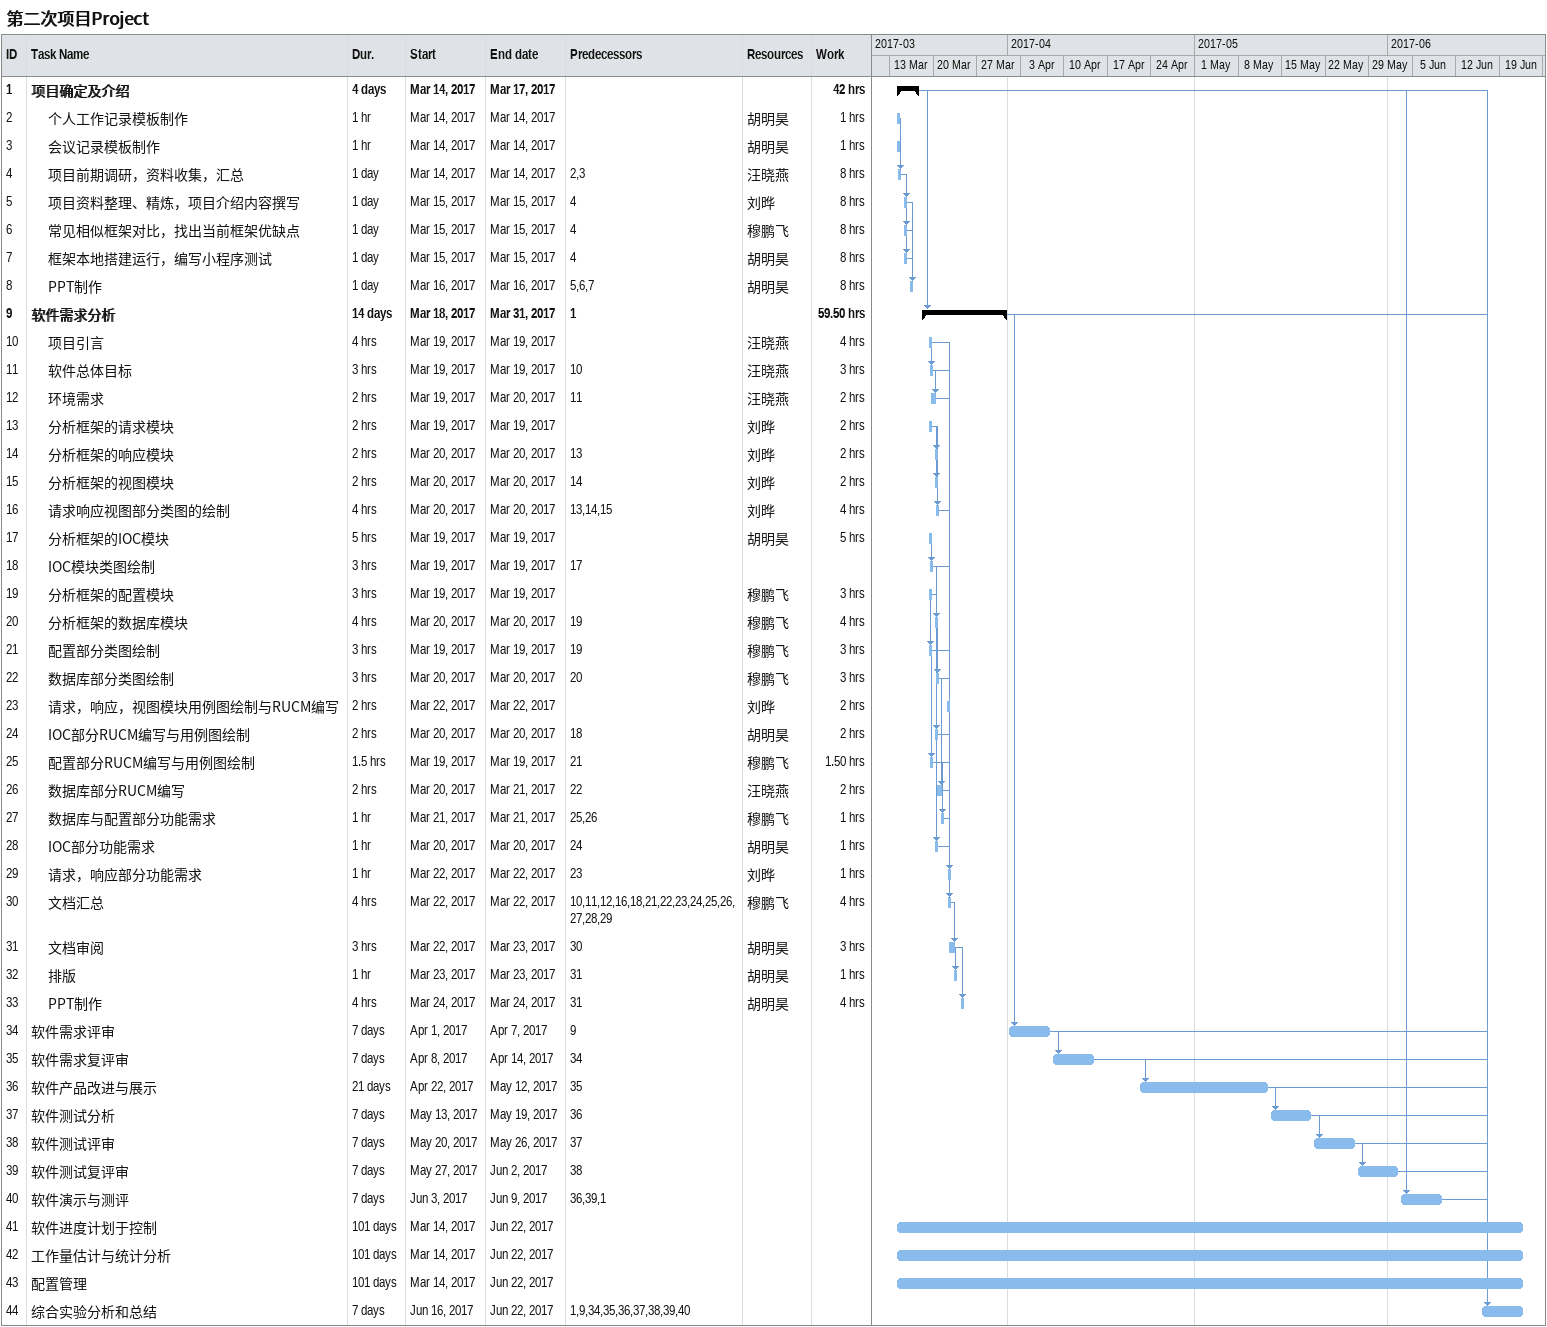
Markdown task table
第二次项目Project

| ID | Level | Task | Duration | Start | Finish | Predecessors | Resources | Work (h) |
|---|---|---|---|---|---|---|---|---|
| 1 | 1 | **项目确定及介绍** | 4d | 2017-03-14 | 2017-03-17 |  |  | 42 |
| 2 | 2 | 个人工作记录模板制作 | 1h | 2017-03-14 | 2017-03-14 |  | 胡明昊 | 1 |
| 3 | 2 | 会议记录模板制作 | 1h | 2017-03-14 | 2017-03-14 |  | 胡明昊 | 1 |
| 4 | 2 | 项目前期调研，资料收集，汇总 | 1d | 2017-03-14 | 2017-03-14 | 2, 3 | 汪晓燕 | 8 |
| 5 | 2 | 项目资料整理、精炼，项目介绍内容撰写 | 1d | 2017-03-15 | 2017-03-15 | 4 | 刘晔 | 8 |
| 6 | 2 | 常见相似框架对比，找出当前框架优缺点 | 1d | 2017-03-15 | 2017-03-15 | 4 | 穆鹏飞 | 8 |
| 7 | 2 | 框架本地搭建运行，编写小程序测试 | 1d | 2017-03-15 | 2017-03-15 | 4 | 胡明昊 | 8 |
| 8 | 2 | PPT制作 | 1d | 2017-03-16 | 2017-03-16 | 5, 6, 7 | 胡明昊 | 8 |
| 9 | 1 | **软件需求分析** | 14d | 2017-03-18 | 2017-03-31 | 1 |  | 59.50 |
| 10 | 2 | 项目引言 | 4h | 2017-03-19 | 2017-03-19 |  | 汪晓燕 | 4 |
| 11 | 2 | 软件总体目标 | 3h | 2017-03-19 | 2017-03-19 | 10 | 汪晓燕 | 3 |
| 12 | 2 | 环境需求 | 2h | 2017-03-19 | 2017-03-20 | 11 | 汪晓燕 | 2 |
| 13 | 2 | 分析框架的请求模块 | 2h | 2017-03-19 | 2017-03-19 |  | 刘晔 | 2 |
| 14 | 2 | 分析框架的响应模块 | 2h | 2017-03-20 | 2017-03-20 | 13 | 刘晔 | 2 |
| 15 | 2 | 分析框架的视图模块 | 2h | 2017-03-20 | 2017-03-20 | 14 | 刘晔 | 2 |
| 16 | 2 | 请求响应视图部分类图的绘制 | 4h | 2017-03-20 | 2017-03-20 | 13, 14, 15 | 刘晔 | 4 |
| 17 | 2 | 分析框架的IOC模块 | 5h | 2017-03-19 | 2017-03-19 |  | 胡明昊 | 5 |
| 18 | 2 | IOC模块类图绘制 | 3h | 2017-03-19 | 2017-03-19 | 17 |  |  |
| 19 | 2 | 分析框架的配置模块 | 3h | 2017-03-19 | 2017-03-19 |  | 穆鹏飞 | 3 |
| 20 | 2 | 分析框架的数据库模块 | 4h | 2017-03-20 | 2017-03-20 | 19 | 穆鹏飞 | 4 |
| 21 | 2 | 配置部分类图绘制 | 3h | 2017-03-19 | 2017-03-19 | 19 | 穆鹏飞 | 3 |
| 22 | 2 | 数据库部分类图绘制 | 3h | 2017-03-20 | 2017-03-20 | 20 | 穆鹏飞 | 3 |
| 23 | 2 | 请求，响应，视图模块用例图绘制与RUCM编写 | 2h | 2017-03-22 | 2017-03-22 |  | 刘晔 | 2 |
| 24 | 2 | IOC部分RUCM编写与用例图绘制 | 2h | 2017-03-20 | 2017-03-20 | 18 | 胡明昊 | 2 |
| 25 | 2 | 配置部分RUCM编写与用例图绘制 | 1.5h | 2017-03-19 | 2017-03-19 | 21 | 穆鹏飞 | 1.50 |
| 26 | 2 | 数据库部分RUCM编写 | 2h | 2017-03-20 | 2017-03-21 | 22 | 汪晓燕 | 2 |
| 27 | 2 | 数据库与配置部分功能需求 | 1h | 2017-03-21 | 2017-03-21 | 25, 26 | 穆鹏飞 | 1 |
| 28 | 2 | IOC部分功能需求 | 1h | 2017-03-20 | 2017-03-20 | 24 | 胡明昊 | 1 |
| 29 | 2 | 请求，响应部分功能需求 | 1h | 2017-03-22 | 2017-03-22 | 23 | 刘晔 | 1 |
| 30 | 2 | 文档汇总 | 4h | 2017-03-22 | 2017-03-22 | 10, 11, 12, 16, 18, 21, 22, 23, 24, 25, 26, 27, 28, 29 | 穆鹏飞 | 4 |
| 31 | 2 | 文档审阅 | 3h | 2017-03-22 | 2017-03-23 | 30 | 胡明昊 | 3 |
| 32 | 2 | 排版 | 1h | 2017-03-23 | 2017-03-23 | 31 | 胡明昊 | 1 |
| 33 | 2 | PPT制作 | 4h | 2017-03-24 | 2017-03-24 | 31 | 胡明昊 | 4 |
| 34 | 1 | 软件需求评审 | 7d | 2017-04-01 | 2017-04-07 | 9 |  |  |
| 35 | 1 | 软件需求复评审 | 7d | 2017-04-08 | 2017-04-14 | 34 |  |  |
| 36 | 1 | 软件产品改进与展示 | 21d | 2017-04-22 | 2017-05-12 | 35 |  |  |
| 37 | 1 | 软件测试分析 | 7d | 2017-05-13 | 2017-05-19 | 36 |  |  |
| 38 | 1 | 软件测试评审 | 7d | 2017-05-20 | 2017-05-26 | 37 |  |  |
| 39 | 1 | 软件测试复评审 | 7d | 2017-05-27 | 2017-06-02 | 38 |  |  |
| 40 | 1 | 软件演示与测评 | 7d | 2017-06-03 | 2017-06-09 | 36, 39, 1 |  |  |
| 41 | 1 | 软件进度计划于控制 | 101d | 2017-03-14 | 2017-06-22 |  |  |  |
| 42 | 1 | 工作量估计与统计分析 | 101d | 2017-03-14 | 2017-06-22 |  |  |  |
| 43 | 1 | 配置管理 | 101d | 2017-03-14 | 2017-06-22 |  |  |  |
| 44 | 1 | 综合实验分析和总结 | 7d | 2017-06-16 | 2017-06-22 | 1, 9, 34, 35, 36, 37, 38, 39, 40 |  |  |
